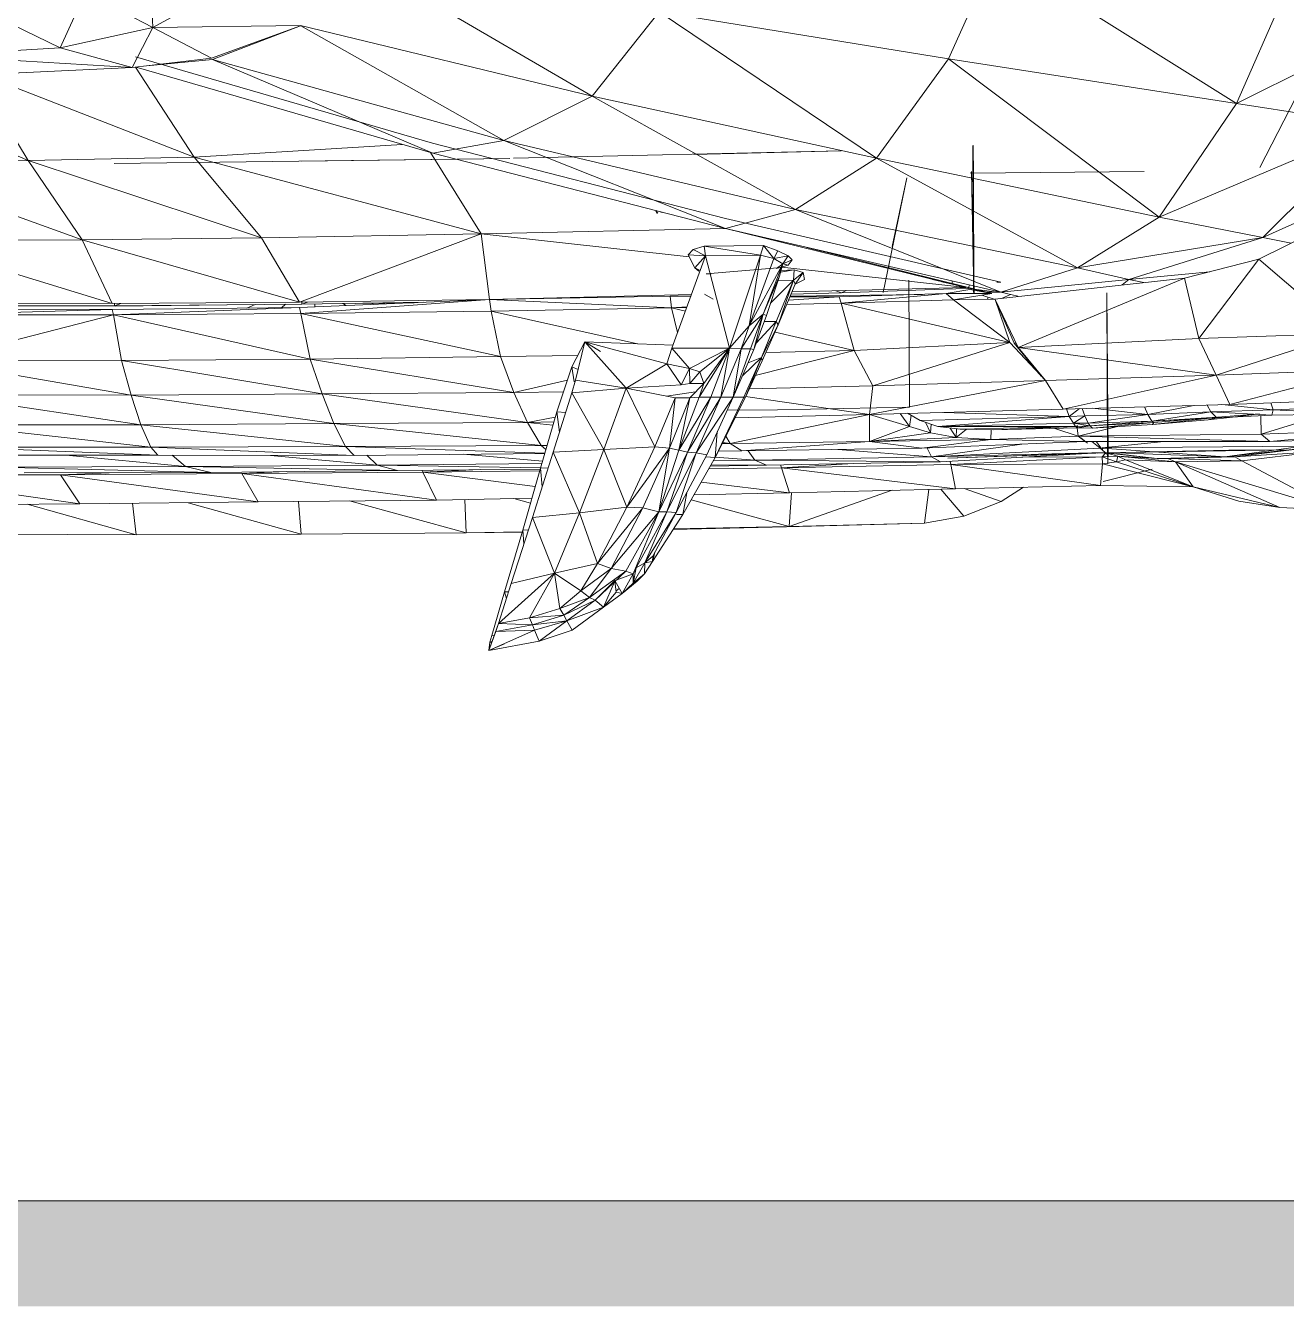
# Model space of a CAD drawing. Header units: inches. Extents: x -4254 to -1719, y 9514 to 12654.
# Drawn here: x -3676.92 to -3641.08, y 12383.54 to 12419.96 of the extents above; entities that cross this region are included whole.
import ezdxf

# ---------------------------------------------------------------- set-up
doc = ezdxf.new("R2010")
doc.units = ezdxf.units.IN
doc.header["$MEASUREMENT"] = 0
for name, color, linetype, lineweight in [('0-1', 7, 'Continuous', 5), ('0-2', 7, 'Continuous', 9), ('A-GENM', 5, 'Continuous', 9), ('C-PRKG-1', 55, 'Continuous', 9), ('C-PRKG-2', 7, 'Continuous', 9)]:
    doc.layers.add(name, color=color, linetype=linetype, lineweight=lineweight)

# ---------------------------------------------------------------- blocks, each defined once
blk = doc.blocks.new('Parking_Stall_Multiple2 - street parking-1355854-FLOOR PLAN - ROOF')
at = {"layer": 'C-PRKG-1'}
blk.add_hatch(color=256, dxfattribs=at).paths.add_polyline_path([(0, -240), (0.037, -242.963), (1.5, -241.5), (3, -243), (78.259, -243), (78.259, -241.07), (61.5, -241.5), (3, -240), (3, -3), (78.259, -3), (78.259, 0), (0, 0), (0, -238.03)], flags=0)
at = {"layer": 'C-PRKG-2'}
blk.add_line((3, -240), (3, -3), dxfattribs=at)
blk = doc.blocks.new('Land_Rover_Evoque_-_SUV_Car_Vehicle_Automobile_13067 - Land Rover EVOQUE_dwg-1230547-FLOOR PLAN - ROOF')
at = {"layer": 'A-GENM'}
for p, q in [((0.65398, 1.26541), (0.58131, 1.41033)), ((0.88776, 1.40276), (0.89794, 1.28945)), ((0.88776, 1.40276), (0.89261, 1.28303)), ((0.89506, 1.38815), (0.89794, 1.28945)), ((0.65398, 1.26541), (0.66963, 1.36568)), ((0.75055, 1.28437), (0.66963, 1.36568)), ((0.73586, 1.20952), (0.66963, 1.36568)), ((0.66963, 1.36568), (0.75055, 1.28437)), ((0.75055, 1.28437), (0.71387, 1.36631)), ((0.86724, 1.36551), (0.8711, 1.26044)), ((0.86724, 1.36551), (0.8711, 1.26044)), ((0.8462, 1.35563), (0.85006, 1.25059)), ((0.8462, 1.35563), (0.8711, 1.26044)), ((0.87503, 1.29175), (0.87259, 1.35575)), ((0.87798, 1.35091), (0.87503, 1.29175)), ((0.87892, 1.2908), (0.87798, 1.35091)), ((0.70001, 1.28222), (0.57984, 1.34382)), ((0.76625, 1.28148), (0.81976, 1.34377)), ((0.82364, 1.23821), (0.81976, 1.34377)), ((0.81976, 1.34377), (0.85006, 1.25059)), ((0.74127, 1.33175), (0.76625, 1.28148)), ((0.91186, 1.26913), (0.94761, 1.33669)), ((0.91267, 1.22127), (0.94761, 1.33669)), ((0.94761, 1.33669), (0.9455, 1.29667)), ((0.89261, 1.28303), (0.87832, 1.32908)), ((0.90892, 1.2642), (0.90517, 1.32375)), ((0.91186, 1.26913), (0.90517, 1.32375)), ((0.90258, 1.16845), (0.90125, 1.31346)), ((0.90125, 1.31346), (0.90894, 1.25688)), ((0.90223, 1.31884), (0.90894, 1.25688)), ((0.90223, 1.31884), (0.90892, 1.2642)), ((0.75055, 1.28437), (0.75463, 1.30487)), ((0.56958, 1.30223), (0.65398, 1.26541)), ((0.90394, 1.30038), (0.90419, 1.25989)), ((0.90394, 1.30038), (0.90614, 1.17096)), ((0.91267, 1.22127), (0.9455, 1.29667)), ((0.93062, 1.2341), (0.9455, 1.29667)), ((0.9455, 1.29667), (0.94094, 1.2669)), ((0.87001, 1.29021), (0.87503, 1.29175)), ((0.87126, 1.25473), (0.87503, 1.29175)), ((0.87892, 1.2908), (0.87503, 1.29175)), ((0.87647, 1.24681), (0.87503, 1.29175)), ((0.87892, 1.2908), (0.87647, 1.24681)), ((0.88087, 1.25121), (0.87892, 1.2908)), ((0.89794, 1.28945), (0.89261, 1.28303)), ((0.894, 1.15111), (0.89794, 1.28945)), ((0.8979, 1.15604), (0.89794, 1.28945)), ((0.73586, 1.20952), (0.75055, 1.28437)), ((0.78092, 1.18771), (0.75055, 1.28437)), ((0.77261, 1.15055), (0.75055, 1.28437)), ((0.75055, 1.28437), (0.78092, 1.18771)), ((0.76625, 1.28148), (0.77997, 1.22779)), ((0.76625, 1.28148), (0.82364, 1.23821)), ((0.88037, 1.25174), (0.87793, 1.282)), ((0.88035, 1.26246), (0.87793, 1.282)), ((0.89261, 1.28303), (0.8793, 1.28299)), ((0.894, 1.15111), (0.89261, 1.28303)), ((0.90892, 1.2642), (0.91186, 1.26913)), ((0.91022, 1.21588), (0.91186, 1.26913)), ((0.91267, 1.22127), (0.91186, 1.26913)), ((0.93062, 1.2341), (0.94094, 1.2669)), ((0.54511, 1.0919), (0.65398, 1.26541)), ((0.65398, 1.26541), (0.62165, 1.05751)), ((0.65398, 1.26541), (0.73586, 1.20952)), ((0.85006, 1.25059), (0.8711, 1.26044)), ((0.87447, 1.14023), (0.8711, 1.26044)), ((0.8711, 1.26044), (0.87447, 1.14023)), ((0.8823, 1.24488), (0.88035, 1.26246)), ((0.90419, 1.25989), (0.90611, 1.17047)), ((0.90894, 1.25688), (0.90892, 1.2642)), ((0.90892, 1.2642), (0.91024, 1.20807)), ((0.90892, 1.2642), (0.91022, 1.21588)), ((0.82364, 1.23821), (0.85006, 1.25059)), ((0.82993, 1.10779), (0.85006, 1.25059)), ((0.85393, 1.12742), (0.85006, 1.25059)), ((0.87447, 1.14023), (0.85006, 1.25059)), ((0.88087, 1.25121), (0.87647, 1.24681)), ((0.88329, 1.20432), (0.88037, 1.25174)), ((0.88087, 1.25121), (0.88329, 1.20432)), ((0.88095, 1.24968), (0.8823, 1.24488)), ((0.90271, 1.16856), (0.90894, 1.25688)), ((0.90591, 1.17258), (0.90894, 1.25688)), ((0.90894, 1.25688), (0.91024, 1.20807)), ((0.78092, 1.18771), (0.77532, 1.246)), ((0.87156, 1.24414), (0.87647, 1.24681)), ((0.88329, 1.20432), (0.87647, 1.24681)), ((0.87841, 1.20136), (0.87647, 1.24681)), ((0.88572, 1.20484), (0.88124, 1.24414)), ((0.88572, 1.20484), (0.8823, 1.24488)), ((0.77997, 1.22779), (0.82364, 1.23821)), ((0.82993, 1.10779), (0.82364, 1.23821)), ((0.87182, 1.23465), (0.87841, 1.20136)), ((0.88425, 1.20577), (0.88159, 1.23722)), ((0.93062, 1.2341), (0.91104, 1.18514)), ((0.9125, 1.1788), (0.93062, 1.2341)), ((0.91267, 1.22127), (0.93062, 1.2341)), ((0.91395, 1.16856), (0.93062, 1.2341)), ((0.92962, 1.16717), (0.93062, 1.2341)), ((0.77997, 1.22779), (0.79512, 1.09104)), ((0.77997, 1.22779), (0.82993, 1.10779)), ((0.90859, 1.17975), (0.91267, 1.22127)), ((0.91022, 1.21588), (0.91267, 1.22127)), ((0.91267, 1.22127), (0.91104, 1.18514)), ((0.90244, 1.16837), (0.89792, 1.21299)), ((0.91022, 1.21588), (0.9101, 1.2133)), ((0.91024, 1.20807), (0.91022, 1.21588)), ((0.62165, 1.05751), (0.73586, 1.20952)), ((0.73586, 1.20952), (0.69328, 1.0055)), ((0.73586, 1.20952), (0.77261, 1.15055)), ((0.88329, 1.20432), (0.87841, 1.20136)), ((0.88329, 1.20432), (0.88425, 1.20577)), ((0.88329, 1.20432), (0.88474, 1.15838)), ((0.88329, 1.20432), (0.88669, 1.15986)), ((0.88815, 1.16134), (0.88425, 1.20577)), ((0.88572, 1.20484), (0.88425, 1.20577)), ((0.88425, 1.20577), (0.88669, 1.15986)), ((0.88815, 1.16134), (0.88572, 1.20484)), ((0.90606, 1.17268), (0.91024, 1.20807)), ((0.90634, 1.17273), (0.91024, 1.20807)), ((0.91024, 1.20807), (0.90859, 1.17975)), ((0.91789, 1.20458), (0.92667, 1.16912)), ((0.703, 1.19874), (0.70423, 1.07359)), ((0.78092, 1.18771), (0.78321, 1.19844)), ((0.87283, 1.19894), (0.87841, 1.20136)), ((0.87388, 1.16123), (0.87841, 1.20136)), ((0.88474, 1.15838), (0.87841, 1.20136)), ((0.87936, 1.1559), (0.87841, 1.20136)), ((0.90934, 1.19634), (0.90859, 1.17975)), ((0.77261, 1.15055), (0.78092, 1.18771)), ((0.77261, 1.15055), (0.78092, 1.18771)), ((0.78092, 1.18771), (0.7902, 1.0954)), ((0.78092, 1.18771), (0.78493, 1.1829)), ((0.7902, 1.0954), (0.78092, 1.18771)), ((0.90859, 1.17975), (0.91104, 1.18514)), ((0.9125, 1.1788), (0.91104, 1.18514)), ((0.894, 1.15111), (0.88713, 1.17959)), ((0.90666, 1.17281), (0.90859, 1.17975)), ((0.90906, 1.16852), (0.90859, 1.17975)), ((0.90859, 1.17975), (0.9125, 1.1788)), ((0.90906, 1.16852), (0.9125, 1.1788)), ((0.91395, 1.16856), (0.9125, 1.1788)), ((0.79065, 1.17176), (0.90846, 1.17283)), ((0.90783, 1.17273), (0.79065, 1.17176)), ((0.79065, 1.17176), (0.9139, 1.1724)), ((0.79065, 1.17176), (0.90849, 1.17236)), ((0.90259, 1.16688), (0.8979, 1.16106)), ((0.89823, 1.16438), (0.90424, 1.16872)), ((0.90424, 1.16872), (0.9024, 1.16878)), ((0.90424, 1.16872), (0.9024, 1.16871)), ((0.90242, 1.16857), (0.90424, 1.16872)), ((0.90409, 1.16872), (0.90259, 1.16688)), ((0.90259, 1.16688), (0.90409, 1.16872)), ((0.90259, 1.16688), (0.90891, 1.04523)), ((0.90371, 1.17271), (0.90783, 1.17273)), ((0.90424, 1.16872), (0.90783, 1.17273)), ((0.90584, 1.17088), (0.91003, 1.05711)), ((0.90585, 1.17052), (0.90891, 1.04523)), ((0.90586, 1.17054), (0.91263, 1.05167)), ((0.90614, 1.17096), (0.91003, 1.05711)), ((0.90614, 1.17085), (0.90632, 1.16491)), ((0.9062, 1.17091), (0.90906, 1.16852)), ((0.90783, 1.17273), (0.90846, 1.17283)), ((0.90906, 1.16852), (0.91395, 1.16856)), ((0.90906, 1.16852), (0.91439, 1.05909)), ((0.90906, 1.16852), (0.90929, 1.11038)), ((0.91395, 1.16856), (0.92962, 1.16717)), ((0.91395, 1.16856), (0.91439, 1.05909)), ((0.92962, 1.16717), (0.91439, 1.05909)), ((0.92962, 1.16717), (0.93199, 1.06259)), ((0.87409, 1.15387), (0.87936, 1.1559)), ((0.88474, 1.15838), (0.87936, 1.1559)), ((0.88474, 1.14764), (0.87936, 1.1559)), ((0.87936, 1.1559), (0.87986, 1.14468)), ((0.88474, 1.15838), (0.88669, 1.15986)), ((0.88474, 1.14764), (0.88669, 1.15986)), ((0.88474, 1.15838), (0.88474, 1.14764)), ((0.88815, 1.16134), (0.88669, 1.15986)), ((0.88669, 1.15986), (0.88718, 1.14913)), ((0.88669, 1.15986), (0.88814, 1.15058)), ((0.88815, 1.16134), (0.88814, 1.15058)), ((0.8979, 1.15604), (0.894, 1.15111)), ((0.8979, 1.15604), (0.894, 1.15111)), ((0.89917, 1.15786), (0.89521, 1.15292)), ((0.8979, 1.15604), (0.89643, 1.08806)), ((0.8979, 1.15604), (0.90275, 1.03829)), ((0.69328, 1.0055), (0.77261, 1.15055)), ((0.77261, 1.15055), (0.7305, 0.94701)), ((0.7305, 0.94701), (0.77261, 1.15055)), ((0.7902, 1.0954), (0.77261, 1.15055)), ((0.87414, 1.152), (0.87986, 1.14468)), ((0.88474, 1.14764), (0.87986, 1.14468)), ((0.88474, 1.14764), (0.87986, 1.14468)), ((0.88474, 1.14764), (0.88718, 1.14913)), ((0.88474, 1.14764), (0.88718, 1.14913)), ((0.88474, 1.14764), (0.88713, 1.04989)), ((0.88814, 1.15058), (0.8862, 1.15046)), ((0.88718, 1.14913), (0.88713, 1.04989)), ((0.88718, 1.14913), (0.88814, 1.15058)), ((0.88718, 1.14913), (0.88814, 1.15058)), ((0.88718, 1.14913), (0.88959, 1.09)), ((0.88718, 1.14913), (0.8891, 1.06606)), ((0.894, 1.15111), (0.88812, 1.15045)), ((0.88814, 1.15058), (0.88959, 1.09)), ((0.894, 1.15111), (0.88853, 1.13421)), ((0.894, 1.15111), (0.89643, 1.08806)), ((0.85393, 1.12742), (0.87447, 1.14023)), ((0.87441, 1.14256), (0.87986, 1.14468)), ((0.87441, 1.14256), (0.87986, 1.14468)), ((0.87447, 1.14023), (0.87832, 1.00049)), ((0.87986, 1.14468), (0.87684, 1.05406)), ((0.87986, 1.14468), (0.88713, 1.04989)), ((0.87986, 1.14468), (0.88273, 1.03718)), ((0.85393, 1.12742), (0.8265, 1.10189)), ((0.85074, 1.12445), (0.827, 1.10484)), ((0.82993, 1.10779), (0.85393, 1.12742)), ((0.85393, 1.12742), (0.87832, 1.00049)), ((0.85393, 1.12742), (0.85779, 1.00282)), ((0.89978, 1.1104), (0.90891, 1.04523)), ((0.94108, 1.09546), (0.93088, 1.11171)), ((0.7902, 1.0954), (0.79303, 1.10765)), ((0.79178, 1.10223), (0.7946, 1.09567)), ((0.79538, 1.09113), (0.8265, 1.10189)), ((0.79539, 1.09117), (0.82993, 1.10779)), ((0.827, 1.10484), (0.79539, 1.09116)), ((0.8265, 1.10189), (0.79559, 1.0612)), ((0.8265, 1.10189), (0.79798, 0.98011)), ((0.8265, 1.10189), (0.85779, 1.00282)), ((0.8265, 1.10189), (0.83232, 0.98952)), ((0.82688, 1.10632), (0.827, 1.10484)), ((0.54511, 1.0919), (0.62165, 1.05751)), ((0.7305, 0.94701), (0.7902, 1.0954)), ((0.78283, 1.09537), (0.73682, 0.89669)), ((0.7902, 1.0954), (0.74418, 0.89673)), ((0.74418, 0.89673), (0.7902, 1.0954)), ((0.78282, 1.09237), (0.78283, 1.09537)), ((0.78999, 1.09263), (0.78825, 1.07774)), ((0.79007, 1.0848), (0.78999, 1.09263)), ((0.79006, 1.09481), (0.79011, 1.08499)), ((0.79512, 1.09104), (0.79559, 1.0612)), ((0.80233, 1.09353), (0.79949, 1.09293)), ((0.93185, 1.0689), (0.94108, 1.09546)), ((0.95186, 1.06864), (0.94108, 1.09546)), ((0.79099, 1.08872), (0.78679, 1.0719)), ((0.79099, 1.08872), (0.78789, 1.07561)), ((0.79099, 1.08872), (0.78809, 1.07634)), ((0.79099, 1.08872), (0.78824, 1.07289)), ((0.79099, 1.08872), (0.79559, 1.0612)), ((0.79099, 1.08872), (0.79117, 1.0558)), ((0.79513, 1.09039), (0.79217, 1.08161)), ((0.7952, 1.08577), (0.7937, 1.08614)), ((0.88959, 1.09), (0.8891, 1.06606)), ((0.89643, 1.08806), (0.88956, 1.08834)), ((0.89496, 1.06315), (0.89643, 1.08806)), ((0.89785, 1.00061), (0.89643, 1.08806)), ((0.89643, 1.08806), (0.90275, 1.03829)), ((0.68413, 1.07508), (0.79016, 1.07562)), ((0.68413, 1.07508), (0.68452, 1.07533)), ((0.70566, 1.07545), (0.68452, 1.07533)), ((0.70299, 1.07407), (0.79104, 1.07615)), ((0.70299, 1.07407), (0.79057, 1.07588)), ((0.70299, 1.07407), (0.70423, 1.07359)), ((0.79057, 1.07588), (0.70566, 1.07545)), ((0.78493, 1.07265), (0.78753, 1.0716)), ((0.788, 1.07561), (0.78753, 1.0716)), ((0.78824, 1.07289), (0.79117, 1.0558)), ((0.78677, 1.06996), (0.74418, 0.89673)), ((0.78679, 1.07189), (0.75775, 0.95532)), ((0.77206, 0.93726), (0.78677, 1.06996)), ((0.78678, 1.07092), (0.78087, 1.04593)), ((0.78513, 1.06369), (0.7843, 1.06018)), ((0.78993, 0.94448), (0.78677, 1.06996)), ((0.78805, 1.05401), (0.78753, 1.0716)), ((0.8891, 1.06606), (0.88713, 1.04989)), ((0.89496, 1.06315), (0.8882, 1.05872)), ((0.89496, 1.06315), (0.88876, 1.06325)), ((0.89496, 1.06315), (0.88918, 1.07022)), ((0.89154, 1.04457), (0.89496, 1.06315)), ((0.89785, 1.00061), (0.89496, 1.06315)), ((0.93225, 1.05206), (0.95186, 1.06864)), ((0.95675, 1.04031), (0.95186, 1.06864)), ((0.62165, 1.05751), (0.58787, 0.84865)), ((0.62165, 1.05751), (0.69328, 1.0055)), ((0.78387, 1.06016), (0.78202, 1.06007)), ((0.78255, 1.05278), (0.7843, 1.06018)), ((0.79058, 0.98023), (0.78805, 1.05401)), ((0.79117, 1.0558), (0.79559, 1.0612)), ((0.79358, 0.9786), (0.79117, 1.0558)), ((0.79117, 1.0558), (0.79798, 0.98011)), ((0.79798, 0.98011), (0.79559, 1.0612)), ((0.79798, 0.98011), (0.79559, 1.0612)), ((0.91439, 1.05909), (0.91224, 1.05864)), ((0.93199, 1.06259), (0.91439, 1.05909)), ((0.91679, 0.93692), (0.91439, 1.05909)), ((0.93199, 1.06259), (0.91679, 0.93692)), ((0.93487, 0.9429), (0.93199, 1.06259)), ((0.88713, 1.04989), (0.88273, 1.03718)), ((0.89154, 1.04457), (0.88546, 1.04507)), ((0.90259, 1.0421), (0.90891, 1.04523)), ((0.90362, 0.97766), (0.90891, 1.04523)), ((0.91263, 1.05167), (0.90891, 1.04523)), ((0.91128, 0.91769), (0.90891, 1.04523)), ((0.91128, 0.91769), (0.91263, 1.05167)), ((0.91502, 0.92609), (0.91263, 1.05167)), ((0.79171, 1.03867), (0.79309, 0.94319)), ((0.87756, 1.02794), (0.88273, 1.03718)), ((0.89154, 1.04457), (0.884, 1.04085)), ((0.88715, 1.02939), (0.89154, 1.04457)), ((0.89785, 1.00061), (0.89154, 1.04457)), ((0.89785, 1.00061), (0.90275, 1.03829)), ((0.90463, 0.90829), (0.90275, 1.03829)), ((0.93246, 1.04342), (0.95675, 1.04031)), ((0.95675, 1.04031), (0.95958, 0.94066)), ((0.95914, 0.9426), (0.95675, 1.04031)), ((0.70767, 1.02757), (0.75719, 1.01695)), ((0.70767, 1.02757), (0.79029, 1.0105)), ((0.78135, 1.02899), (0.78133, 1.029)), ((0.78135, 1.02899), (0.87312, 1.02932)), ((0.87314, 1.02932), (0.87503, 0.93405)), ((0.87771, 1.0226), (0.88715, 1.02939)), ((0.87832, 1.00049), (0.88715, 1.02939)), ((0.88715, 1.02939), (0.879, 1.03051)), ((0.89785, 1.00061), (0.88715, 1.02939)), ((0.95914, 0.9426), (0.93309, 1.01692)), ((0.69328, 1.0055), (0.58787, 0.84865)), ((0.69328, 1.0055), (0.64869, 0.8005)), ((0.69328, 1.0055), (0.7305, 0.94701)), ((0.85779, 1.00282), (0.83232, 0.98952)), ((0.87832, 1.00049), (0.85779, 1.00282)), ((0.85982, 0.9137), (0.85779, 1.00282)), ((0.87832, 1.00049), (0.8655, 0.91106)), ((0.87832, 1.00049), (0.89785, 1.00061)), ((0.87832, 1.00049), (0.88084, 0.9034)), ((0.87832, 1.00049), (0.89929, 0.89995)), ((0.89929, 0.89995), (0.89785, 1.00061)), ((0.89785, 1.00061), (0.90463, 0.90829)), ((0.79232, 0.99646), (0.79307, 0.99492)), ((0.83232, 0.98952), (0.79798, 0.98011)), ((0.83232, 0.98952), (0.8189, 0.93239)), ((0.85034, 0.91813), (0.83232, 0.98952)), ((0.83232, 0.98952), (0.83355, 0.92583)), ((0.69069, 0.87382), (0.68802, 0.98005)), ((0.69348, 0.74372), (0.68802, 0.98005)), ((0.78895, 0.98366), (0.79058, 0.98023)), ((0.78913, 0.97635), (0.79058, 0.98023)), ((0.79164, 0.94378), (0.79058, 0.98023)), ((0.79358, 0.9786), (0.79798, 0.98011)), ((0.79907, 0.94073), (0.79798, 0.98011)), ((0.79907, 0.94073), (0.79798, 0.98011)), ((0.91679, 0.93692), (0.91391, 0.98483)), ((0.79343, 0.94305), (0.79358, 0.9786)), ((0.79358, 0.9786), (0.79594, 0.94201)), ((0.77597, 0.95262), (0.77402, 0.94627)), ((0.78087, 0.95361), (0.77597, 0.95262)), ((0.78431, 0.94679), (0.77597, 0.95262)), ((0.78137, 0.94578), (0.77597, 0.95262)), ((0.78431, 0.94679), (0.78087, 0.95361)), ((0.7305, 0.94701), (0.64869, 0.8005)), ((0.7305, 0.94701), (0.68055, 0.73659)), ((0.68055, 0.73659), (0.7305, 0.94701)), ((0.74418, 0.89673), (0.7305, 0.94701)), ((0.76376, 0.94182), (0.76669, 0.94475)), ((0.76669, 0.94475), (0.7706, 0.94185)), ((0.76964, 0.93793), (0.76669, 0.94475)), ((0.77402, 0.94627), (0.77449, 0.93659)), ((0.77577, 0.93624), (0.77402, 0.94627)), ((0.78137, 0.94578), (0.77402, 0.94627)), ((0.78431, 0.94679), (0.78137, 0.94578)), ((0.782, 0.93436), (0.78137, 0.94578)), ((0.81376, 0.93469), (0.78137, 0.94578)), ((0.78137, 0.94578), (0.81131, 0.93319)), ((0.78137, 0.94578), (0.79812, 0.92916)), ((0.81376, 0.93469), (0.78431, 0.94679)), ((0.95914, 0.9426), (0.93484, 0.94431)), ((0.75642, 0.92414), (0.76033, 0.93444)), ((0.76033, 0.93444), (0.76376, 0.94182)), ((0.76573, 0.93152), (0.76033, 0.93444)), ((0.76964, 0.93793), (0.76376, 0.94182)), ((0.76573, 0.93152), (0.76376, 0.94182)), ((0.76964, 0.93793), (0.76573, 0.93152)), ((0.76964, 0.93793), (0.7706, 0.94185)), ((0.76964, 0.93793), (0.77847, 0.9355)), ((0.76964, 0.93793), (0.77306, 0.93351)), ((0.76964, 0.93793), (0.80596, 0.92387)), ((0.76964, 0.93793), (0.81431, 0.91362)), ((0.77306, 0.93351), (0.7706, 0.94185)), ((0.77695, 0.88274), (0.77256, 0.93403)), ((0.77847, 0.9355), (0.80693, 0.92631)), ((0.80596, 0.92387), (0.77847, 0.9355)), ((0.81376, 0.93469), (0.81131, 0.93319)), ((0.81376, 0.93469), (0.81131, 0.93319)), ((0.83977, 0.92305), (0.81376, 0.93469)), ((0.83733, 0.92254), (0.81376, 0.93469)), ((0.87503, 0.93403), (0.87503, 0.93405)), ((0.87503, 0.93403), (0.87517, 0.89786)), ((0.91679, 0.93692), (0.91483, 0.93633)), ((0.93487, 0.9429), (0.91679, 0.93692)), ((0.91756, 0.88452), (0.91679, 0.93692)), ((0.93487, 0.9429), (0.92715, 0.8791)), ((0.93645, 0.87383), (0.93487, 0.9429)), ((0.93995, 0.87185), (0.95914, 0.9426)), ((0.96088, 0.8592), (0.95914, 0.9426)), ((0.95914, 0.9426), (0.95958, 0.94066)), ((0.96131, 0.85891), (0.95958, 0.94066)), ((0.96099, 0.85912), (0.95958, 0.94066)), ((0.96131, 0.85891), (0.95958, 0.94066)), ((0.75642, 0.92414), (0.76573, 0.93152)), ((0.76328, 0.92176), (0.76573, 0.93152)), ((0.76573, 0.93152), (0.81431, 0.91362)), ((0.80596, 0.92387), (0.80693, 0.92631)), ((0.80596, 0.92387), (0.80693, 0.92631)), ((0.83147, 0.91714), (0.80693, 0.92631)), ((0.81131, 0.93319), (0.8113, 0.92468)), ((0.81131, 0.93319), (0.8113, 0.92468)), ((0.83733, 0.92254), (0.81131, 0.93319)), ((0.82689, 0.91885), (0.81131, 0.93319)), ((0.91502, 0.92609), (0.91128, 0.91769)), ((0.91465, 0.88617), (0.91502, 0.92609)), ((0.91576, 0.88554), (0.91502, 0.92609)), ((0.7569, 0.88116), (0.75642, 0.92414)), ((0.76328, 0.92176), (0.75642, 0.92414)), ((0.76328, 0.92176), (0.7569, 0.88116)), ((0.76376, 0.88216), (0.76328, 0.92176)), ((0.83051, 0.89951), (0.76328, 0.92176)), ((0.76328, 0.92176), (0.81431, 0.91362)), ((0.80596, 0.92387), (0.81431, 0.91362)), ((0.80596, 0.92387), (0.81431, 0.91362)), ((0.83147, 0.91714), (0.80596, 0.92387)), ((0.83097, 0.91468), (0.80596, 0.92387)), ((0.80596, 0.92387), (0.83099, 0.90783)), ((0.83147, 0.91714), (0.83097, 0.91468)), ((0.83147, 0.91714), (0.86581, 0.90209)), ((0.83977, 0.92305), (0.83733, 0.92254)), ((0.83733, 0.92254), (0.86578, 0.91093)), ((0.83733, 0.92254), (0.86579, 0.90995)), ((0.83733, 0.92254), (0.85048, 0.90881)), ((0.83733, 0.92254), (0.84116, 0.91289)), ((0.83977, 0.92305), (0.86578, 0.91093)), ((0.90456, 0.91309), (0.91128, 0.91769)), ((0.90911, 0.88924), (0.91128, 0.91769)), ((0.91182, 0.88777), (0.91128, 0.91769)), ((0.83099, 0.90783), (0.81431, 0.91362)), ((0.83051, 0.89951), (0.81431, 0.91362)), ((0.83099, 0.90783), (0.81431, 0.91362)), ((0.83051, 0.89951), (0.83099, 0.90783)), ((0.83097, 0.91468), (0.86581, 0.90209)), ((0.83097, 0.91468), (0.83099, 0.90783)), ((0.86583, 0.8933), (0.83099, 0.90783)), ((0.86583, 0.8933), (0.83099, 0.90783)), ((0.86581, 0.90209), (0.83099, 0.90783)), ((0.86578, 0.91093), (0.90946, 0.88911)), ((0.86578, 0.91093), (0.86579, 0.90995)), ((0.86579, 0.90995), (0.90946, 0.88911)), ((0.86579, 0.90995), (0.86579, 0.90209)), ((0.89929, 0.89995), (0.90463, 0.90829)), ((0.90486, 0.8914), (0.90463, 0.90829)), ((0.68055, 0.73659), (0.74418, 0.89673)), ((0.74418, 0.89673), (0.68983, 0.68534)), ((0.68983, 0.68534), (0.74418, 0.89673)), ((0.74802, 0.72034), (0.74418, 0.89673)), ((0.76376, 0.88216), (0.83051, 0.89951)), ((0.83048, 0.85798), (0.83051, 0.89951)), ((0.85602, 0.88103), (0.83051, 0.89951)), ((0.86585, 0.87768), (0.83051, 0.89951)), ((0.83051, 0.89951), (0.84768, 0.87808)), ((0.83051, 0.89951), (0.84521, 0.87074)), ((0.83051, 0.89951), (0.86583, 0.88599)), ((0.83051, 0.89951), (0.86583, 0.8933)), ((0.86581, 0.90209), (0.90752, 0.88321)), ((0.86581, 0.90209), (0.86583, 0.8933)), ((0.86581, 0.90209), (0.90605, 0.87536)), ((0.89406, 0.8968), (0.89929, 0.89995)), ((0.89873, 0.89447), (0.89929, 0.89995)), ((0.89935, 0.89415), (0.89929, 0.89995)), ((0.89929, 0.89995), (0.89963, 0.89402)), ((0.73682, 0.89669), (0.68247, 0.68529)), ((0.79504, 0.8877), (0.79158, 0.88135)), ((0.90605, 0.87536), (0.86583, 0.8933)), ((0.86583, 0.88599), (0.86583, 0.8933)), ((0.90558, 0.86927), (0.86583, 0.8933)), ((0.86583, 0.8933), (0.90605, 0.87536)), ((0.90946, 0.88911), (0.89101, 0.89069)), ((0.90946, 0.88911), (0.90903, 0.88241)), ((0.95068, 0.86578), (0.90946, 0.88911)), ((0.76376, 0.88216), (0.7569, 0.88116)), ((0.7569, 0.88116), (0.75931, 0.87335)), ((0.76376, 0.88216), (0.75931, 0.87335)), ((0.76376, 0.88216), (0.76324, 0.8697)), ((0.76376, 0.88216), (0.7653, 0.88222)), ((0.83048, 0.85798), (0.76376, 0.88216)), ((0.76376, 0.88216), (0.77253, 0.87439)), ((0.77457, 0.87824), (0.77253, 0.87439)), ((0.77693, 0.88617), (0.77695, 0.88274)), ((0.85602, 0.88103), (0.84768, 0.87808)), ((0.85602, 0.88103), (0.86633, 0.87081)), ((0.85602, 0.88103), (0.85603, 0.87078)), ((0.85602, 0.88103), (0.86585, 0.87768)), ((0.86585, 0.87768), (0.86583, 0.88599)), ((0.86583, 0.88599), (0.9041, 0.86289)), ((0.86583, 0.88599), (0.90558, 0.86927)), ((0.90752, 0.88321), (0.90605, 0.87536)), ((0.90752, 0.88321), (0.94923, 0.86112)), ((0.74802, 0.72034), (0.76465, 0.87041)), ((0.75936, 0.87331), (0.76324, 0.8697)), ((0.76324, 0.8697), (0.77253, 0.87439)), ((0.77253, 0.87439), (0.77497, 0.87737)), ((0.79542, 0.72644), (0.79176, 0.87201)), ((0.79305, 0.85669), (0.79311, 0.87152)), ((0.83048, 0.85798), (0.84521, 0.87074)), ((0.84178, 0.85435), (0.84521, 0.87074)), ((0.84768, 0.87808), (0.84521, 0.87074)), ((0.84521, 0.87074), (0.85603, 0.87078)), ((0.84521, 0.87074), (0.857, 0.86465)), ((0.84768, 0.87808), (0.85603, 0.87078)), ((0.85603, 0.87078), (0.857, 0.86465)), ((0.8651, 0.85399), (0.86209, 0.87502)), ((0.86585, 0.87768), (0.9041, 0.86289)), ((0.86585, 0.87768), (0.86633, 0.87081)), ((0.86632, 0.86029), (0.86633, 0.87081)), ((0.9041, 0.86289), (0.86633, 0.87081)), ((0.90264, 0.85627), (0.86633, 0.87081)), ((0.9041, 0.86289), (0.90558, 0.86927)), ((0.90558, 0.86927), (0.90605, 0.87536)), ((0.90558, 0.86927), (0.94876, 0.8484)), ((0.90558, 0.86927), (0.94875, 0.85427)), ((0.94875, 0.85427), (0.90605, 0.87536)), ((0.94875, 0.85427), (0.90605, 0.87536)), ((0.94923, 0.86112), (0.90605, 0.87536)), ((0.80065, 0.86879), (0.80136, 0.85769)), ((0.80136, 0.85769), (0.80106, 0.86864)), ((0.80136, 0.85769), (0.80106, 0.86864)), ((0.80371, 0.86768), (0.80136, 0.85769)), ((0.81918, 0.86207), (0.80136, 0.85769)), ((0.84178, 0.85435), (0.857, 0.86465)), ((0.85945, 0.82485), (0.857, 0.86465)), ((0.85945, 0.82485), (0.86632, 0.86029)), ((0.86632, 0.86029), (0.90168, 0.84553)), ((0.86632, 0.86029), (0.90264, 0.85627)), ((0.9041, 0.86289), (0.90264, 0.85627)), ((0.9041, 0.86289), (0.94876, 0.8484)), ((0.95068, 0.86578), (0.93506, 0.86862)), ((0.94923, 0.86112), (0.94875, 0.85427)), ((0.94923, 0.86112), (0.98062, 0.84415)), ((0.94923, 0.86112), (0.98553, 0.83853)), ((0.95068, 0.86578), (0.95051, 0.86134)), ((0.95068, 0.86578), (0.98455, 0.84391)), ((0.73267, 0.85095), (0.73202, 0.84944)), ((0.79305, 0.85669), (0.80136, 0.85769)), ((0.79305, 0.85669), (0.79542, 0.72644)), ((0.79542, 0.72644), (0.80136, 0.85769)), ((0.80374, 0.72746), (0.80136, 0.85769)), ((0.80374, 0.72746), (0.80136, 0.85769)), ((0.82834, 0.85876), (0.82602, 0.79518)), ((0.84178, 0.85435), (0.82602, 0.79518)), ((0.84178, 0.85435), (0.83048, 0.85798)), ((0.84178, 0.85435), (0.85945, 0.82485)), ((0.90168, 0.84553), (0.90264, 0.85627)), ((0.94876, 0.8484), (0.90264, 0.85627)), ((0.90264, 0.85627), (0.94533, 0.82539)), ((0.90264, 0.85627), (0.94582, 0.8369)), ((0.94876, 0.8484), (0.94875, 0.85427)), ((0.94875, 0.85427), (0.98899, 0.8322)), ((0.94875, 0.85427), (0.98553, 0.83853)), ((0.64869, 0.8005), (0.58787, 0.84865)), ((0.73119, 0.84621), (0.73322, 0.84727)), ((0.73315, 0.8478), (0.73124, 0.8464)), ((0.85945, 0.82485), (0.90168, 0.84553)), ((0.90364, 0.80889), (0.90168, 0.84553)), ((0.90168, 0.84553), (0.94533, 0.82539)), ((0.94876, 0.8484), (0.94582, 0.8369)), ((0.94876, 0.8484), (0.99143, 0.82461)), ((0.94876, 0.8484), (0.98947, 0.81409)), ((0.94876, 0.8484), (0.9934, 0.83001)), ((0.97801, 0.84556), (0.98455, 0.84391)), ((0.98062, 0.84415), (0.98455, 0.84391)), ((0.98062, 0.84415), (0.98553, 0.83853)), ((0.98455, 0.84391), (0.99337, 0.8381)), ((0.98553, 0.83853), (0.98455, 0.84391)), ((0.82741, 0.83323), (0.80374, 0.72746)), ((0.94533, 0.82539), (0.94582, 0.8369)), ((0.98605, 0.8043), (0.94582, 0.8369)), ((0.94582, 0.8369), (0.98947, 0.81409)), ((0.98553, 0.83853), (0.98899, 0.8322)), ((0.98553, 0.83853), (0.99337, 0.8381)), ((0.98553, 0.83853), (1.00024, 0.83003)), ((0.98899, 0.8322), (1.00024, 0.83003)), ((0.9934, 0.83001), (0.98958, 0.83208)), ((0.99337, 0.8381), (0.99875, 0.83297)), ((0.99337, 0.8381), (1.00024, 0.83003)), ((0.99875, 0.83297), (1.00024, 0.83003)), ((1.00757, 0.822), (0.99875, 0.83297)), ((0.99875, 0.83297), (1.00024, 0.83003)), ((0.85945, 0.82485), (0.82602, 0.79518)), ((0.85945, 0.82485), (0.85355, 0.78842)), ((0.85945, 0.82485), (0.90364, 0.80889)), ((0.85945, 0.82485), (0.86288, 0.78577)), ((0.90364, 0.80889), (0.94533, 0.82539)), ((0.94926, 0.79119), (0.94533, 0.82539)), ((0.98605, 0.8043), (0.94533, 0.82539)), ((0.99143, 0.82461), (0.98947, 0.81409)), ((0.99143, 0.82461), (0.9934, 0.83001)), ((0.99143, 0.82461), (1.01252, 0.80246)), ((0.99143, 0.82461), (1.01057, 0.79852)), ((1.00024, 0.83003), (0.9934, 0.83001)), ((0.99792, 0.8178), (0.9934, 0.83001)), ((1.00757, 0.822), (0.9934, 0.83001)), ((0.99674, 0.83002), (0.99522, 0.83099)), ((1.00757, 0.822), (1.00024, 0.83003)), ((0.98605, 0.8043), (0.98947, 0.81409)), ((1.01057, 0.79852), (0.98947, 0.81409)), ((1.00567, 0.79218), (0.98947, 0.81409)), ((0.99828, 0.81682), (1.01252, 0.80246)), ((0.99865, 0.81703), (1.00757, 0.822)), ((0.99879, 0.81688), (1.00662, 0.81784)), ((0.99924, 0.81641), (1.0174, 0.8086)), ((1.0039, 0.81996), (1.0057, 0.81773)), ((1.00662, 0.81784), (1.00757, 0.822)), ((1.00662, 0.81784), (1.0174, 0.8086)), ((1.00757, 0.822), (1.0174, 0.8086)), ((0.82602, 0.79518), (0.83305, 0.80653)), ((0.90364, 0.80889), (0.86288, 0.78577)), ((0.90364, 0.80889), (0.90556, 0.77223)), ((0.90364, 0.80889), (0.94926, 0.79119)), ((0.94926, 0.79119), (0.98605, 0.8043)), ((0.99292, 0.77331), (0.98605, 0.8043)), ((1.00567, 0.79218), (0.98605, 0.8043)), ((1.01252, 0.80246), (1.0174, 0.8086)), ((1.0174, 0.8086), (1.03409, 0.78596)), ((1.0174, 0.8086), (1.02724, 0.78201)), ((0.64869, 0.8005), (0.55014, 0.63169)), ((0.64869, 0.8005), (0.59771, 0.58997)), ((0.64869, 0.8005), (0.68055, 0.73659)), ((0.84407, 0.78576), (0.82602, 0.79518)), ((0.82602, 0.79518), (0.85355, 0.78842)), ((1.01057, 0.79852), (1.00567, 0.79218)), ((1.01057, 0.79852), (1.01252, 0.80246)), ((1.0184, 0.77706), (1.01057, 0.79852)), ((1.02333, 0.78001), (1.01057, 0.79852)), ((1.02333, 0.78001), (1.01252, 0.80246)), ((1.01252, 0.80246), (1.02724, 0.78201)), ((0.8358, 0.79007), (0.83661, 0.7342)), ((0.84407, 0.78576), (0.8459, 0.7903)), ((0.84407, 0.78576), (0.85493, 0.78753)), ((0.85355, 0.78842), (0.86288, 0.78577)), ((0.90556, 0.77223), (0.94926, 0.79119)), ((0.94926, 0.79119), (0.95267, 0.75728)), ((0.94926, 0.79119), (0.99292, 0.77331)), ((0.99292, 0.77331), (1.00567, 0.79218)), ((1.0184, 0.77706), (1.00567, 0.79218)), ((1.02724, 0.78201), (1.03409, 0.78596)), ((1.03409, 0.78596), (1.04191, 0.76227)), ((0.87642, 0.77489), (0.84407, 0.78576)), ((0.85374, 0.78251), (0.86256, 0.74384)), ((0.86205, 0.77972), (0.86256, 0.74384)), ((0.86288, 0.78577), (0.90556, 0.77223)), ((0.87642, 0.77489), (0.877, 0.78129)), ((0.87642, 0.77489), (0.8911, 0.77681)), ((0.99292, 0.77331), (1.0184, 0.77706)), ((1.0184, 0.77706), (1.02333, 0.78001)), ((1.0184, 0.77706), (1.02527, 0.75508)), ((1.02333, 0.78001), (1.02724, 0.78201)), ((1.02333, 0.78001), (1.03019, 0.75733)), ((1.02333, 0.78001), (1.02527, 0.75508)), ((1.02724, 0.78201), (1.04191, 0.76227)), ((1.02724, 0.78201), (1.0341, 0.75882)), ((1.02724, 0.78201), (1.03019, 0.75733)), ((0.87642, 0.77489), (0.91716, 0.76307)), ((0.88028, 0.77377), (0.88408, 0.75373)), ((0.88368, 0.77279), (0.88408, 0.75373)), ((0.88408, 0.75373), (0.886, 0.77211)), ((0.9007, 0.76359), (0.90066, 0.76786)), ((0.90556, 0.77223), (0.95267, 0.75728)), ((0.91716, 0.76307), (0.91701, 0.76859)), ((0.95267, 0.75728), (0.99292, 0.77331)), ((0.99292, 0.77331), (1.00027, 0.74205)), ((0.99292, 0.77331), (1.0292, 0.73287)), ((0.99292, 0.77331), (1.02527, 0.75508)), ((0.88408, 0.75373), (0.9007, 0.76359)), ((0.88499, 0.6141), (0.9007, 0.76359)), ((0.9007, 0.76359), (0.90359, 0.76701)), ((0.9016, 0.62238), (0.9007, 0.76359)), ((0.9016, 0.62238), (0.90638, 0.7662)), ((0.9079, 0.62876), (0.90657, 0.76615)), ((0.90714, 0.70723), (0.91206, 0.76455)), ((0.91507, 0.64525), (0.91387, 0.76403)), ((0.91507, 0.64525), (0.91693, 0.76314)), ((0.91716, 0.76307), (0.93052, 0.76431)), ((0.96184, 0.75027), (0.91716, 0.76307)), ((0.91881, 0.65999), (0.91775, 0.76291)), ((0.92005, 0.67817), (0.91916, 0.7625)), ((0.93038, 0.75928), (0.92005, 0.67817)), ((1.0341, 0.75882), (1.03019, 0.75733)), ((1.04191, 0.76227), (1.0341, 0.75882)), ((1.0341, 0.75882), (1.03508, 0.73094)), ((1.0341, 0.75882), (1.04878, 0.72588)), ((1.04191, 0.76227), (1.04878, 0.72588)), ((0.86256, 0.74384), (0.88408, 0.75373)), ((0.86347, 0.60556), (0.88408, 0.75373)), ((0.88408, 0.75373), (0.88499, 0.6141)), ((0.94013, 0.68806), (0.93886, 0.75686)), ((0.9423, 0.75587), (0.9391, 0.74384)), ((0.95267, 0.75728), (1.00027, 0.74205)), ((0.96184, 0.75027), (0.96161, 0.75421)), ((0.96184, 0.75027), (0.97186, 0.75114)), ((1.00649, 0.73723), (0.96184, 0.75027)), ((0.9631, 0.7499), (0.96391, 0.7095)), ((0.96391, 0.7095), (0.96325, 0.74986)), ((1.03019, 0.75733), (1.02527, 0.75508)), ((1.0292, 0.73287), (1.02527, 0.75508)), ((1.0292, 0.73287), (1.03019, 0.75733)), ((1.03019, 0.75733), (1.03508, 0.73094)), ((0.69724, 0.45549), (0.69365, 0.74111)), ((0.69565, 0.59067), (0.69365, 0.74111)), ((0.86256, 0.74384), (0.83661, 0.7342)), ((0.86256, 0.74384), (0.8385, 0.59703)), ((0.86256, 0.74384), (0.86347, 0.60556)), ((1.00027, 0.74205), (1.0292, 0.73287)), ((1.00649, 0.73723), (1.00632, 0.74013)), ((0.68055, 0.73659), (0.59778, 0.59009)), ((0.68055, 0.73659), (0.62221, 0.52653)), ((0.68055, 0.73659), (0.62221, 0.52653)), ((0.68983, 0.68534), (0.68055, 0.73659)), ((0.83661, 0.7342), (0.80374, 0.72746)), ((0.83661, 0.7342), (0.80562, 0.59017)), ((0.83661, 0.7342), (0.8385, 0.59703)), ((1.00649, 0.73723), (1.01114, 0.7386)), ((1.03792, 0.72807), (1.00649, 0.73723)), ((1.0292, 0.73287), (1.03605, 0.73048)), ((1.0292, 0.73287), (1.03508, 0.73094)), ((1.03508, 0.73094), (1.04878, 0.72588)), ((1.04878, 0.72588), (1.03605, 0.73048)), ((1.04878, 0.72588), (1.04397, 0.73711)), ((0.74802, 0.72034), (0.79542, 0.72644)), ((0.79542, 0.72644), (0.80374, 0.72746)), ((0.79731, 0.58927), (0.79542, 0.72644)), ((0.79542, 0.72644), (0.80121, 0.58928)), ((0.79542, 0.72644), (0.80562, 0.59017)), ((0.80374, 0.72746), (0.80562, 0.59017)), ((0.80562, 0.59017), (0.80374, 0.72746)), ((1.03792, 0.72807), (1.03761, 0.72992)), ((1.04284, 0.72662), (1.03792, 0.72807)), ((1.04284, 0.72662), (1.04215, 0.72828)), ((1.04284, 0.72662), (1.04268, 0.72809)), ((1.04878, 0.72588), (1.04284, 0.72662)), ((0.74802, 0.72034), (0.68939, 0.6838)), ((0.69266, 0.51319), (0.74802, 0.72034)), ((0.75088, 0.5619), (0.74802, 0.72034)), ((0.74802, 0.72034), (0.79731, 0.58927)), ((0.92005, 0.67817), (0.9182, 0.71956)), ((0.93975, 0.70856), (0.96391, 0.7095)), ((0.96391, 0.7095), (0.94081, 0.62536)), ((0.96391, 0.7095), (0.96482, 0.59042)), ((0.68247, 0.68529), (0.62022, 0.47088)), ((0.68983, 0.68534), (0.62221, 0.52653)), ((0.68983, 0.68534), (0.62771, 0.47134)), ((0.68983, 0.68534), (0.62771, 0.47134)), ((0.94013, 0.68806), (0.92005, 0.67817)), ((0.94013, 0.68806), (0.92099, 0.54757)), ((0.94153, 0.55942), (0.94013, 0.68806)), ((0.79744, 0.67867), (0.79878, 0.59093)), ((0.92005, 0.67817), (0.91863, 0.67745)), ((0.92099, 0.54757), (0.92005, 0.67817)), ((0.79772, 0.67207), (0.79819, 0.62981)), ((0.69266, 0.51319), (0.68343, 0.66327)), ((0.91881, 0.65999), (0.91507, 0.64525)), ((0.91598, 0.50706), (0.91881, 0.65999)), ((0.92021, 0.52525), (0.91881, 0.65999)), ((0.79895, 0.64298), (0.79806, 0.64086)), ((0.90781, 0.63775), (0.91507, 0.64525)), ((0.90788, 0.56819), (0.91507, 0.64525)), ((0.91598, 0.50706), (0.91507, 0.64525)), ((0.9016, 0.62238), (0.9079, 0.62876)), ((0.90201, 0.48192), (0.9079, 0.62876)), ((0.90784, 0.48712), (0.9079, 0.62876)), ((0.79981, 0.62263), (0.79832, 0.62084)), ((0.88499, 0.6141), (0.9016, 0.62238)), ((0.88587, 0.47482), (0.9016, 0.62238)), ((0.90201, 0.48192), (0.9016, 0.62238)), ((0.86347, 0.60556), (0.88499, 0.6141)), ((0.86437, 0.46782), (0.88499, 0.6141)), ((0.88499, 0.6141), (0.88587, 0.47482)), ((0.8385, 0.59703), (0.86347, 0.60556)), ((0.86347, 0.60556), (0.8394, 0.46085)), ((0.86347, 0.60556), (0.86437, 0.46782)), ((0.79723, 0.59507), (0.79878, 0.59093)), ((0.80075, 0.60023), (0.79864, 0.60022)), ((0.8385, 0.59703), (0.80562, 0.59017)), ((0.8385, 0.59703), (0.80653, 0.45492)), ((0.8385, 0.59703), (0.8394, 0.46085)), ((0.59771, 0.58984), (0.59918, 0.48348)), ((0.59776, 0.58984), (0.62124, 0.52569)), ((0.59776, 0.58984), (0.62221, 0.52653)), ((0.62221, 0.52653), (0.59776, 0.58984)), ((0.75088, 0.5619), (0.79731, 0.58927)), ((0.75226, 0.43252), (0.79731, 0.58927)), ((0.79729, 0.59092), (0.79878, 0.59093)), ((0.79821, 0.45406), (0.79731, 0.58927)), ((0.79878, 0.59093), (0.79988, 0.45573)), ((0.80121, 0.58928), (0.80562, 0.59017)), ((0.80121, 0.58928), (0.80263, 0.45409)), ((0.80121, 0.58928), (0.80653, 0.45492)), ((0.80562, 0.59017), (0.80653, 0.45492)), ((0.80653, 0.45492), (0.80562, 0.59017)), ((0.94121, 0.58855), (0.96482, 0.59042)), ((0.96482, 0.59042), (0.94208, 0.50895)), ((0.96482, 0.59042), (0.96524, 0.47134)), ((0.80135, 0.57622), (0.79888, 0.57915)), ((0.92099, 0.54757), (0.91964, 0.58006)), ((0.75088, 0.5619), (0.69266, 0.51319)), ((0.69504, 0.39353), (0.75088, 0.5619)), ((0.75226, 0.43252), (0.75088, 0.5619)), ((0.80161, 0.55113), (0.79905, 0.55726)), ((0.94153, 0.55942), (0.92099, 0.54757)), ((0.94153, 0.55942), (0.92189, 0.41684)), ((0.94293, 0.43065), (0.94153, 0.55942)), ((0.92189, 0.41684), (0.92099, 0.54757)), ((0.79922, 0.53692), (0.80012, 0.45618)), ((0.57124, 0.53388), (0.59918, 0.48348)), ((0.59918, 0.48348), (0.62124, 0.52569)), ((0.62124, 0.52569), (0.62806, 0.4684)), ((0.62221, 0.52653), (0.62679, 0.47904)), ((0.92021, 0.52525), (0.91598, 0.50706)), ((0.9164, 0.36903), (0.92021, 0.52525)), ((0.92061, 0.39056), (0.92021, 0.52525)), ((0.69266, 0.51319), (0.62758, 0.47089)), ((0.69266, 0.51319), (0.63312, 0.36008)), ((0.69504, 0.39353), (0.69266, 0.51319)), ((0.90781, 0.42072), (0.91598, 0.50706)), ((0.90785, 0.49747), (0.91598, 0.50706)), ((0.9164, 0.36903), (0.91598, 0.50706)), ((0.54324, 0.48094), (0.59918, 0.48348)), ((0.57365, 0.43472), (0.59918, 0.48348)), ((0.59918, 0.48348), (0.62806, 0.4684)), ((0.59918, 0.48348), (0.61385, 0.41646)), ((0.88581, 0.33589), (0.90201, 0.48192)), ((0.88587, 0.47482), (0.90201, 0.48192)), ((0.90193, 0.34125), (0.90784, 0.48712)), ((0.90193, 0.34125), (0.90201, 0.48192)), ((0.90201, 0.48192), (0.90784, 0.48712)), ((0.90777, 0.34543), (0.90784, 0.48712)), ((0.86429, 0.33039), (0.88587, 0.47482)), ((0.86437, 0.46782), (0.88587, 0.47482)), ((0.88587, 0.47482), (0.88581, 0.33589)), ((0.62806, 0.4684), (0.61385, 0.41646)), ((0.62806, 0.4684), (0.61918, 0.32473)), ((0.62806, 0.4684), (0.6334, 0.35405)), ((0.8394, 0.46085), (0.86437, 0.46782)), ((0.86437, 0.46782), (0.83982, 0.32485)), ((0.86437, 0.46782), (0.86429, 0.33039)), ((0.94251, 0.46863), (0.96524, 0.47134)), ((0.96524, 0.47134), (0.94319, 0.39262)), ((0.96524, 0.47134), (0.96467, 0.35233)), ((0.75226, 0.43252), (0.79821, 0.45406)), ((0.75268, 0.30582), (0.79821, 0.45406)), ((0.79813, 0.32005), (0.79821, 0.45406)), ((0.79817, 0.46033), (0.79988, 0.45573)), ((0.7982, 0.45572), (0.79988, 0.45573)), ((0.79988, 0.45573), (0.80001, 0.32171)), ((0.80012, 0.45618), (0.79997, 0.28924)), ((0.80263, 0.45409), (0.80205, 0.32006)), ((0.80263, 0.45409), (0.80653, 0.45492)), ((0.80263, 0.45409), (0.80647, 0.32063)), ((0.80653, 0.45492), (0.80647, 0.32063)), ((0.80647, 0.32063), (0.80653, 0.45492)), ((0.8394, 0.46085), (0.80653, 0.45492)), ((0.83982, 0.32485), (0.80653, 0.45492)), ((0.8394, 0.46085), (0.83982, 0.32485)), ((0.92189, 0.41684), (0.92043, 0.45198)), ((0.57365, 0.43472), (0.61385, 0.41646)), ((0.75226, 0.43252), (0.69504, 0.39353)), ((0.69644, 0.27774), (0.75226, 0.43252)), ((0.75268, 0.30582), (0.75226, 0.43252)), ((0.94293, 0.43065), (0.92189, 0.41684)), ((0.94293, 0.43065), (0.9223, 0.28663)), ((0.94383, 0.30183), (0.94293, 0.43065)), ((0.59275, 0.37341), (0.61385, 0.41646)), ((0.61385, 0.41646), (0.61918, 0.32473)), ((0.9223, 0.28663), (0.92189, 0.41684)), ((0.69504, 0.39353), (0.63332, 0.3559)), ((0.69504, 0.39353), (0.63649, 0.25702)), ((0.69644, 0.27774), (0.69504, 0.39353))]:
    blk.add_line(p, q, dxfattribs=at)
blk = doc.blocks.new('Land_Rover_Evoque_-_SUV_Car_Vehicle_Automobile_13067 - Land_Rover_Evoque_-_SUV_Car_Vehicle_Automobile_13067-1230553-FLOOR PLAN - ROOF')
at = {"xscale": 39.40029010366786, "yscale": 39.40029010366786, "zscale": 39.40029010366786, "rotation": 180}
blk.add_blockref('Land_Rover_Evoque_-_SUV_Car_Vehicle_Automobile_13067 - Land Rover EVOQUE_dwg-1230547-FLOOR PLAN - ROOF', (-0.026, 10.27), dxfattribs=at)
blk = doc.blocks.new('CTR  - Topography_rvt-1-FLOOR PLAN - ROOF')
at = {"layer": '0-2'}
for name, p, rotation in [('Parking_Stall_Multiple2 - street parking-1355854-FLOOR PLAN - ROOF', (-3803.581, 12383.536), 89.99999999999908), ('Land_Rover_Evoque_-_SUV_Car_Vehicle_Automobile_13067 - Land_Rover_Evoque_-_SUV_Car_Vehicle_Automobile_13067-1230553-FLOOR PLAN - ROOF', (-3682.081, 12443.536), 89.99999999999953)]:
    blk.add_blockref(name, p, dxfattribs=dict(at, rotation=rotation))

msp = doc.modelspace()

# ---------------------------------------------------------------- block references
at = {"layer": '0-1'}
msp.add_blockref('CTR  - Topography_rvt-1-FLOOR PLAN - ROOF', (0, 0), dxfattribs=at)

doc.saveas('drawing.dxf')
